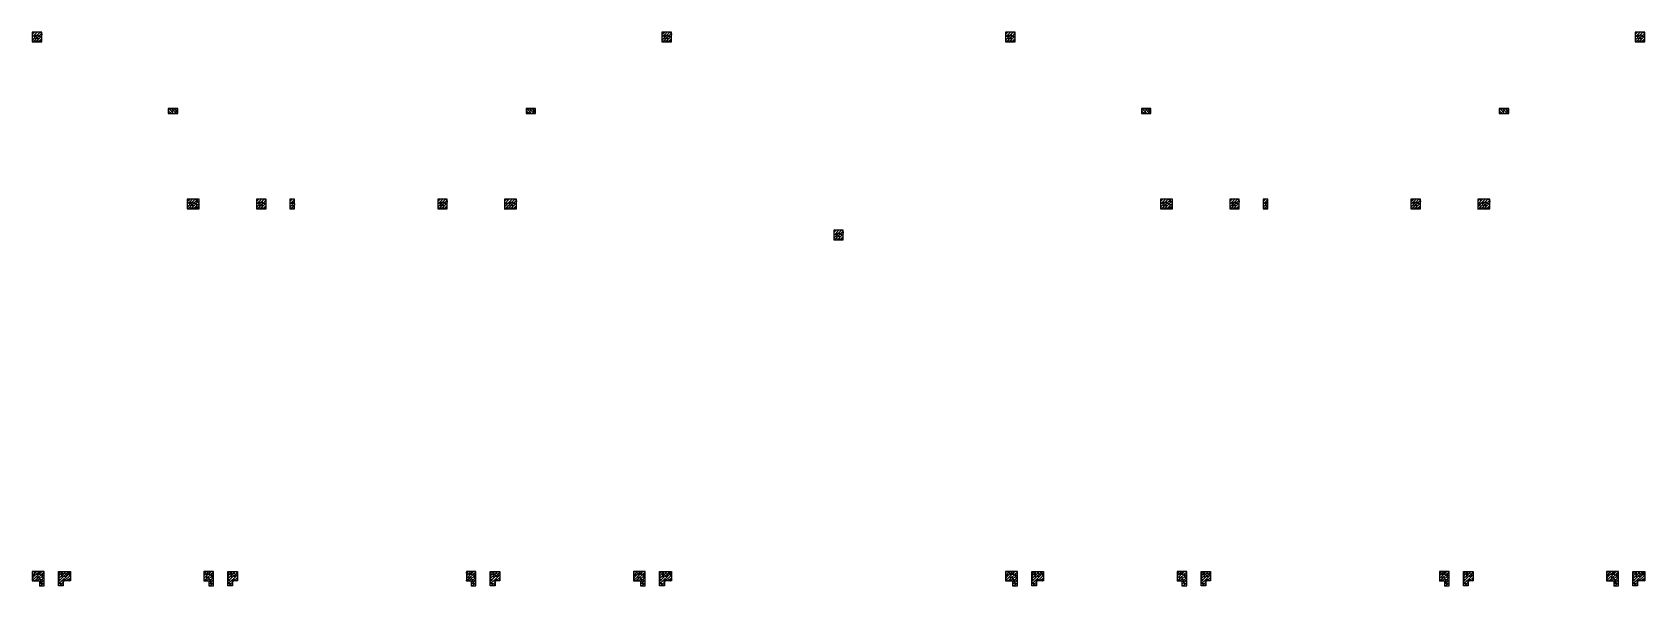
# Model space of a CAD drawing. Extents: x -100030 to 423145, y -43375 to 896525.
# Drawn here: x 385745 to 419545, y 884925 to 896525 of the extents above; entities that cross this region are included whole.
import ezdxf

# ---------------------------------------------------------------- set-up
doc = ezdxf.new("R2010")
doc.units = 0
doc.header["$LTSCALE"] = 500
for name, color, linetype in [('C-XREF-EXT', 7, 'CONTINUOUS'), ('S_CONS_COLU', 200, 'CONTINUOUS'), ('S_CONS_COLU_HACH', 7, 'CONTINUOUS')]:
    doc.layers.add(name, color=color, linetype=linetype)

# ---------------------------------------------------------------- blocks, each defined once
blk = doc.blocks.new('A$C1DA66590')
at = {"layer": 'S_CONS_COLU_HACH'}
h = blk.add_hatch(dxfattribs=at)
h.set_pattern_fill('AN31C', color=256, scale=200)
h.set_pattern_definition([(45, (-425095.476, -595224.864), (-28.2842712, 28.2842712), []), (50, (-425095.48, -595224.86), (143.452037, -12.550427), [15, -165]), (355, (-425095.48, -595224.86), (-27.750267, 150.438427), [12, -132]), (100.4514, (-425083.52, -595225.91), (115.701876, 137.887908), [12.748038, -140.228422]), (46.1842, (-425095.48, -595184.86), (213.44821, -33.103803), [22.5, -247.5]), (96.6356, (-425077.69, -595187.62), (186.93254, 194.823574), [19.12206, -210.3426]), (351.1842, (-425095.48, -595184.86), (186.93239, 194.82372), [18, -198]), (21, (-425075.48, -595194.86), (119.38141, -80.523778), [15, -165]), (326, (-425075.48, -595194.86), (48.663066, 145.03001), [12, -132]), (71.4514, (-425065.53, -595201.57), (168.044526, 64.5061), [12.748038, -140.228422]), (37.5, (-425095.476, -595224.864), (2.431971, 66.5787708), [0, -130.4, 0, -134, 0, -132.5]), (7.5, (-425095.476, -595224.864), (52.6139075, 78.8823424), [0, -76.4, 0, -127.4, 0, -50.5]), (327.5, (-425140.076, -595224.864), (106.7644872, -4.5109743), [0, -50, 0, -156, 0, -207]), (317.5, (-425160.08, -595224.86), (116.637234, 20.020996), [0, -65, 0, -103.6, 0, -147])])
h.paths.add_polyline_path([(-2850, 201300), (-3050, 201300), (-3050, 201100), (-2850, 201100)])
h = blk.add_hatch(dxfattribs=at)
h.set_pattern_fill('AN31C', color=256, scale=200)
h.set_pattern_definition([(45, (-411895.476, -595224.863), (-28.2842712, 28.2842712), []), (50, (-411895.48, -595224.86), (143.452037, -12.550427), [15, -165]), (355, (-411895.48, -595224.86), (-27.750267, 150.438427), [12, -132]), (100.4514, (-411883.52, -595225.91), (115.701876, 137.887908), [12.748038, -140.228422]), (46.1842, (-411895.48, -595184.86), (213.44821, -33.103803), [22.5, -247.5]), (96.6356, (-411877.69, -595187.62), (186.93254, 194.823574), [19.12206, -210.3426]), (351.1842, (-411895.48, -595184.86), (186.93239, 194.82372), [18, -198]), (21, (-411875.48, -595194.86), (119.38141, -80.523778), [15, -165]), (326, (-411875.48, -595194.86), (48.663066, 145.03001), [12, -132]), (71.4514, (-411865.53, -595201.57), (168.044526, 64.5061), [12.748038, -140.228422]), (37.5, (-411895.476, -595224.863), (2.431971, 66.5787708), [0, -130.4, 0, -134, 0, -132.5]), (7.5, (-411895.476, -595224.86), (52.6139075, 78.8823424), [0, -76.4, 0, -127.4, 0, -50.5]), (327.5, (-411940.076, -595224.863), (106.7644872, -4.5109743), [0, -50, 0, -156, 0, -207]), (317.5, (-411960.08, -595224.86), (116.637234, 20.020996), [0, -65, 0, -103.6, 0, -147])])
h.paths.add_polyline_path([(10350, 201300), (10150, 201300), (10150, 201100), (10350, 201100)])
h = blk.add_hatch(dxfattribs=at)
h.set_pattern_fill('AN31C', color=256, scale=200)
h.set_pattern_definition([(45, (-404695.476, -595224.854), (-28.2842712, 28.2842712), []), (50, (-404695.48, -595224.85), (143.452037, -12.550427), [15, -165]), (355, (-404695.48, -595224.85), (-27.750267, 150.438427), [12, -132]), (100.4514, (-404683.52, -595225.9), (115.701876, 137.887908), [12.748038, -140.228422]), (46.1842, (-404695.48, -595184.85), (213.44821, -33.103803), [22.5, -247.5]), (96.6356, (-404677.69, -595187.61), (186.93254, 194.823574), [19.12206, -210.3426]), (351.1842, (-404695.48, -595184.85), (186.93239, 194.82372), [18, -198]), (21, (-404675.48, -595194.85), (119.38141, -80.523778), [15, -165]), (326, (-404675.48, -595194.85), (48.663066, 145.03001), [12, -132]), (71.4514, (-404665.53, -595201.56), (168.044526, 64.5061), [12.748038, -140.228422]), (37.5, (-404695.476, -595224.854), (2.431971, 66.5787708), [0, -130.4, 0, -134, 0, -132.5]), (7.5, (-404695.476, -595224.854), (52.6139075, 78.8823424), [0, -76.4, 0, -127.4, 0, -50.5]), (327.5, (-404740.076, -595224.854), (106.7644872, -4.5109743), [0, -50, 0, -156, 0, -207]), (317.5, (-404760.08, -595224.85), (116.637234, 20.020996), [0, -65, 0, -103.6, 0, -147])])
h.paths.add_polyline_path([(17550, 201300), (17350, 201300), (17350, 201100), (17550, 201100)])
h = blk.add_hatch(dxfattribs=at)
h.set_pattern_fill('AN31C', color=256, scale=200)
h.set_pattern_definition([(45, (-391495.476, -595224.854), (-28.2842712, 28.2842712), []), (50, (-391495.48, -595224.85), (143.452037, -12.550427), [15, -165]), (355, (-391495.48, -595224.85), (-27.750267, 150.438427), [12, -132]), (100.4514, (-391483.52, -595225.9), (115.701876, 137.887908), [12.748038, -140.228422]), (46.1842, (-391495.48, -595184.85), (213.44821, -33.103803), [22.5, -247.5]), (96.6356, (-391477.69, -595187.61), (186.93254, 194.823574), [19.12206, -210.3426]), (351.1842, (-391495.48, -595184.85), (186.93239, 194.82372), [18, -198]), (21, (-391475.48, -595194.85), (119.38141, -80.523778), [15, -165]), (326, (-391475.48, -595194.85), (48.663066, 145.03001), [12, -132]), (71.4514, (-391465.53, -595201.56), (168.044526, 64.5061), [12.748038, -140.228422]), (37.5, (-391495.476, -595224.854), (2.431971, 66.5787708), [0, -130.4, 0, -134, 0, -132.5]), (7.5, (-391495.476, -595224.854), (52.6139075, 78.8823424), [0, -76.4, 0, -127.4, 0, -50.5]), (327.5, (-391540.076, -595224.854), (106.7644872, -4.5109743), [0, -50, 0, -156, 0, -207]), (317.5, (-391560.08, -595224.85), (116.637234, 20.020996), [0, -65, 0, -103.6, 0, -147])])
h.paths.add_polyline_path([(30750, 201300), (30550, 201300), (30550, 201100), (30750, 201100)])
h = blk.add_hatch(dxfattribs=at)
h.set_pattern_fill('AN31C', color=256, scale=200, angle=90)
h.set_pattern_definition([(135, (796324.862, -222445.476), (-28.2842712, -28.2842712), []), (140, (796324.86, -222445.48), (12.550427, 143.452037), [15, -165]), (85, (796324.86, -222445.48), (-150.438427, -27.750267), [12, -132]), (190.4514, (796325.91, -222433.52), (-137.887908, 115.701876), [12.748038, -140.228422]), (136.1842, (796284.86, -222445.48), (33.103803, 213.44821), [22.5, -247.5]), (186.6356, (796287.62, -222427.69), (-194.823574, 186.93254), [19.12206, -210.3426]), (81.1842, (796284.86, -222445.48), (-194.82372, 186.93239), [18, -198]), (111, (796294.86, -222425.48), (80.523778, 119.38141), [15, -165]), (56, (796294.86, -222425.48), (-145.03001, 48.663066), [12, -132]), (161.4514, (796301.57, -222415.53), (-64.5061, 168.044526), [12.748038, -140.228422]), (127.5, (796324.86, -222445.476), (-66.5787708, 2.431971), [0, -130.4, 0, -134, 0, -132.5]), (97.5, (796324.86, -222445.476), (-78.8823424, 52.6139075), [0, -76.4, 0, -127.4, 0, -50.5]), (57.5, (796324.86, -222490.076), (4.5109743, 106.7644872), [0, -50, 0, -156, 0, -207]), (47.5, (796324.86, -222510.08), (-20.020996, 116.637234), [0, -65, 0, -103.6, 0, -147])])
h.paths.add_polyline_path([(-200, 199700), (-200, 199600), (0, 199600), (0, 199700)])
h = blk.add_hatch(dxfattribs=at)
h.set_pattern_fill('AN31C', color=256, scale=200, angle=90)
h.set_pattern_definition([(135, (803824.86, -222445.476), (-28.2842712, -28.2842712), []), (140, (803824.86, -222445.48), (12.550427, 143.452037), [15, -165]), (85, (803824.86, -222445.48), (-150.438427, -27.750267), [12, -132]), (190.4514, (803825.91, -222433.52), (-137.887908, 115.701876), [12.748038, -140.228422]), (136.1842, (803784.86, -222445.48), (33.103803, 213.44821), [22.5, -247.5]), (186.6356, (803787.62, -222427.69), (-194.823574, 186.93254), [19.12206, -210.3426]), (81.1842, (803784.86, -222445.48), (-194.82372, 186.93239), [18, -198]), (111, (803794.86, -222425.48), (80.523778, 119.38141), [15, -165]), (56, (803794.86, -222425.48), (-145.03001, 48.663066), [12, -132]), (161.4514, (803801.57, -222415.53), (-64.5061, 168.044526), [12.748038, -140.228422]), (127.5, (803824.86, -222445.476), (-66.5787708, 2.431971), [0, -130.4, 0, -134, 0, -132.5]), (97.5, (803824.86, -222445.476), (-78.8823424, 52.6139075), [0, -76.4, 0, -127.4, 0, -50.5]), (57.5, (803824.86, -222490.076), (4.5109743, 106.7644872), [0, -50, 0, -156, 0, -207]), (47.5, (803824.86, -222510.08), (-20.020996, 116.637234), [0, -65, 0, -103.6, 0, -147])])
h.paths.add_polyline_path([(7300, 199700), (7300, 199600), (7500, 199600), (7500, 199700)])
h = blk.add_hatch(dxfattribs=at)
h.set_pattern_fill('AN31C', color=256, scale=200, angle=90)
h.set_pattern_definition([(135, (816724.86, -222445.476), (-28.2842712, -28.2842712), []), (140, (816724.86, -222445.48), (12.550427, 143.452037), [15, -165]), (85, (816724.86, -222445.48), (-150.438427, -27.750267), [12, -132]), (190.4514, (816725.91, -222433.52), (-137.887908, 115.701876), [12.748038, -140.228422]), (136.1842, (816684.86, -222445.48), (33.103803, 213.44821), [22.5, -247.5]), (186.6356, (816687.62, -222427.69), (-194.823574, 186.93254), [19.12206, -210.3426]), (81.1842, (816684.86, -222445.48), (-194.82372, 186.93239), [18, -198]), (111, (816694.86, -222425.48), (80.523778, 119.38141), [15, -165]), (56, (816694.86, -222425.48), (-145.03001, 48.663066), [12, -132]), (161.4514, (816701.57, -222415.53), (-64.5061, 168.044526), [12.748038, -140.228422]), (127.5, (816724.86, -222445.476), (-66.5787708, 2.431971), [0, -130.4, 0, -134, 0, -132.5]), (97.5, (816724.86, -222445.476), (-78.8823424, 52.6139075), [0, -76.4, 0, -127.4, 0, -50.5]), (57.5, (816724.86, -222490.076), (4.5109743, 106.7644872), [0, -50, 0, -156, 0, -207]), (47.5, (816724.86, -222510.08), (-20.020996, 116.637234), [0, -65, 0, -103.6, 0, -147])])
h.paths.add_polyline_path([(20200, 199700), (20200, 199600), (20400, 199600), (20400, 199700)])
h = blk.add_hatch(dxfattribs=at)
h.set_pattern_fill('AN31C', color=256, scale=200, angle=90)
h.set_pattern_definition([(135, (824224.863, -222445.476), (-28.2842712, -28.2842712), []), (140, (824224.86, -222445.48), (12.550427, 143.452037), [15, -165]), (85, (824224.86, -222445.48), (-150.438427, -27.750267), [12, -132]), (190.4514, (824225.91, -222433.52), (-137.887908, 115.701876), [12.748038, -140.228422]), (136.1842, (824184.86, -222445.48), (33.103803, 213.44821), [22.5, -247.5]), (186.6356, (824187.62, -222427.69), (-194.823574, 186.93254), [19.12206, -210.3426]), (81.1842, (824184.86, -222445.48), (-194.82372, 186.93239), [18, -198]), (111, (824194.86, -222425.48), (80.523778, 119.38141), [15, -165]), (56, (824194.86, -222425.48), (-145.03001, 48.663066), [12, -132]), (161.4514, (824201.57, -222415.53), (-64.5061, 168.044526), [12.748038, -140.228422]), (127.5, (824224.863, -222445.476), (-66.5787708, 2.431971), [0, -130.4, 0, -134, 0, -132.5]), (97.5, (824224.86, -222445.476), (-78.8823424, 52.6139075), [0, -76.4, 0, -127.4, 0, -50.5]), (57.5, (824224.86, -222490.076), (4.5109743, 106.7644872), [0, -50, 0, -156, 0, -207]), (47.5, (824224.86, -222510.08), (-20.020996, 116.637234), [0, -65, 0, -103.6, 0, -147])])
h.paths.add_polyline_path([(27700, 199700), (27700, 199600), (27900, 199600), (27900, 199700)])
h = blk.add_hatch(dxfattribs=at)
h.set_pattern_fill('AN31C', color=256, scale=200)
h.set_pattern_definition([(45, (-421845.476, -598724.863), (-28.2842712, 28.2842712), []), (50, (-421845.48, -598724.86), (143.452037, -12.550427), [15, -165]), (355, (-421845.48, -598724.86), (-27.750267, 150.438427), [12, -132]), (100.4514, (-421833.52, -598725.91), (115.701876, 137.887908), [12.748038, -140.228422]), (46.1842, (-421845.48, -598684.86), (213.44821, -33.103803), [22.5, -247.5]), (96.6356, (-421827.69, -598687.62), (186.93254, 194.823574), [19.12206, -210.3426]), (351.1842, (-421845.48, -598684.86), (186.93239, 194.82372), [18, -198]), (21, (-421825.48, -598694.86), (119.38141, -80.523778), [15, -165]), (326, (-421825.48, -598694.86), (48.663066, 145.03001), [12, -132]), (71.4514, (-421815.53, -598701.57), (168.044526, 64.5061), [12.748038, -140.228422]), (37.5, (-421845.476, -598724.863), (2.431971, 66.5787708), [0, -130.4, 0, -134, 0, -132.5]), (7.5, (-421845.476, -598724.86), (52.6139075, 78.8823424), [0, -76.4, 0, -127.4, 0, -50.5]), (327.5, (-421890.076, -598724.863), (106.7644872, -4.5109743), [0, -50, 0, -156, 0, -207]), (317.5, (-421910.08, -598724.86), (116.637234, 20.020996), [0, -65, 0, -103.6, 0, -147])])
h.paths.add_polyline_path([(450, 197800), (200, 197800), (200, 197600), (450, 197600)])
h = blk.add_hatch(dxfattribs=at)
h.set_pattern_fill('AN31C', color=256, scale=200)
h.set_pattern_definition([(45, (-420395.476, -598724.863), (-28.2842712, 28.2842712), []), (50, (-420395.48, -598724.86), (143.452037, -12.550427), [15, -165]), (355, (-420395.48, -598724.86), (-27.750267, 150.438427), [12, -132]), (100.4514, (-420383.52, -598725.91), (115.701876, 137.887908), [12.748038, -140.228422]), (46.1842, (-420395.48, -598684.86), (213.44821, -33.103803), [22.5, -247.5]), (96.6356, (-420377.69, -598687.62), (186.93254, 194.823574), [19.12206, -210.3426]), (351.1842, (-420395.48, -598684.86), (186.93239, 194.82372), [18, -198]), (21, (-420375.48, -598694.86), (119.38141, -80.523778), [15, -165]), (326, (-420375.48, -598694.86), (48.663066, 145.03001), [12, -132]), (71.4514, (-420365.53, -598701.57), (168.044526, 64.5061), [12.748038, -140.228422]), (37.5, (-420395.476, -598724.863), (2.431971, 66.5787708), [0, -130.4, 0, -134, 0, -132.5]), (7.5, (-420395.476, -598724.86), (52.6139075, 78.8823424), [0, -76.4, 0, -127.4, 0, -50.5]), (327.5, (-420440.076, -598724.863), (106.7644872, -4.5109743), [0, -50, 0, -156, 0, -207]), (317.5, (-420460.08, -598724.86), (116.637234, 20.020996), [0, -65, 0, -103.6, 0, -147])])
h.paths.add_polyline_path([(1850, 197800), (1650, 197800), (1650, 197600), (1850, 197600)])
h = blk.add_hatch(dxfattribs=at)
h.set_pattern_fill('AN31C', color=256, scale=200)
h.set_pattern_definition([(45, (-419695.476, -598724.863), (-28.2842712, 28.2842712), []), (50, (-419695.48, -598724.86), (143.452037, -12.550427), [15, -165]), (355, (-419695.48, -598724.86), (-27.750267, 150.438427), [12, -132]), (100.4514, (-419683.52, -598725.91), (115.701876, 137.887908), [12.748038, -140.228422]), (46.1842, (-419695.48, -598684.86), (213.44821, -33.103803), [22.5, -247.5]), (96.6356, (-419677.69, -598687.62), (186.93254, 194.823574), [19.12206, -210.3426]), (351.1842, (-419695.48, -598684.86), (186.93239, 194.82372), [18, -198]), (21, (-419675.48, -598694.86), (119.38141, -80.523778), [15, -165]), (326, (-419675.48, -598694.86), (48.663066, 145.03001), [12, -132]), (71.4514, (-419665.53, -598701.57), (168.044526, 64.5061), [12.748038, -140.228422]), (37.5, (-419695.476, -598724.863), (2.431971, 66.5787708), [0, -130.4, 0, -134, 0, -132.5]), (7.5, (-419695.476, -598724.86), (52.6139075, 78.8823424), [0, -76.4, 0, -127.4, 0, -50.5]), (327.5, (-419740.076, -598724.863), (106.7644872, -4.5109743), [0, -50, 0, -156, 0, -207]), (317.5, (-419760.08, -598724.86), (116.637234, 20.020996), [0, -65, 0, -103.6, 0, -147])])
h.paths.add_polyline_path([(2450, 197800), (2350, 197800), (2350, 197600), (2450, 197600)])
h = blk.add_hatch(dxfattribs=at)
h.set_pattern_fill('AN31C', color=256, scale=200)
h.set_pattern_definition([(45, (-416595.477, -598724.863), (-28.2842712, 28.2842712), []), (50, (-416595.48, -598724.86), (143.452037, -12.550427), [15, -165]), (355, (-416595.48, -598724.86), (-27.750267, 150.438427), [12, -132]), (100.4514, (-416583.52, -598725.91), (115.701876, 137.887908), [12.748038, -140.228422]), (46.1842, (-416595.48, -598684.86), (213.44821, -33.103803), [22.5, -247.5]), (96.6356, (-416577.69, -598687.62), (186.93254, 194.823574), [19.12206, -210.3426]), (351.1842, (-416595.48, -598684.86), (186.93239, 194.82372), [18, -198]), (21, (-416575.48, -598694.86), (119.38141, -80.523778), [15, -165]), (326, (-416575.48, -598694.86), (48.663066, 145.03001), [12, -132]), (71.4514, (-416565.53, -598701.57), (168.044526, 64.5061), [12.748038, -140.228422]), (37.5, (-416595.477, -598724.863), (2.431971, 66.5787708), [0, -130.4, 0, -134, 0, -132.5]), (7.5, (-416595.48, -598724.86), (52.6139075, 78.8823424), [0, -76.4, 0, -127.4, 0, -50.5]), (327.5, (-416640.077, -598724.863), (106.7644872, -4.5109743), [0, -50, 0, -156, 0, -207]), (317.5, (-416660.08, -598724.86), (116.637234, 20.020996), [0, -65, 0, -103.6, 0, -147])])
h.paths.add_polyline_path([(5650, 197800), (5450, 197800), (5450, 197600), (5650, 197600)])
h = blk.add_hatch(dxfattribs=at)
h.set_pattern_fill('AN31C', color=256, scale=200)
h.set_pattern_definition([(45, (-415145.476, -598724.863), (-28.2842712, 28.2842712), []), (50, (-415145.48, -598724.86), (143.452037, -12.550427), [15, -165]), (355, (-415145.48, -598724.86), (-27.750267, 150.438427), [12, -132]), (100.4514, (-415133.52, -598725.91), (115.701876, 137.887908), [12.748038, -140.228422]), (46.1842, (-415145.48, -598684.86), (213.44821, -33.103803), [22.5, -247.5]), (96.6356, (-415127.69, -598687.62), (186.93254, 194.823574), [19.12206, -210.3426]), (351.1842, (-415145.48, -598684.86), (186.93239, 194.82372), [18, -198]), (21, (-415125.48, -598694.86), (119.38141, -80.523778), [15, -165]), (326, (-415125.48, -598694.86), (48.663066, 145.03001), [12, -132]), (71.4514, (-415115.53, -598701.57), (168.044526, 64.5061), [12.748038, -140.228422]), (37.5, (-415145.476, -598724.863), (2.431971, 66.5787708), [0, -130.4, 0, -134, 0, -132.5]), (7.5, (-415145.476, -598724.86), (52.6139075, 78.8823424), [0, -76.4, 0, -127.4, 0, -50.5]), (327.5, (-415190.076, -598724.863), (106.7644872, -4.5109743), [0, -50, 0, -156, 0, -207]), (317.5, (-415210.08, -598724.86), (116.637234, 20.020996), [0, -65, 0, -103.6, 0, -147])])
h.paths.add_polyline_path([(7100, 197800), (6850, 197800), (6850, 197600), (7100, 197600)])
h = blk.add_hatch(dxfattribs=at)
h.set_pattern_fill('AN31C', color=256, scale=200)
h.set_pattern_definition([(45, (-401445.476, -598724.863), (-28.2842712, 28.2842712), []), (50, (-401445.48, -598724.86), (143.452037, -12.550427), [15, -165]), (355, (-401445.48, -598724.86), (-27.750267, 150.438427), [12, -132]), (100.4514, (-401433.52, -598725.91), (115.701876, 137.887908), [12.748038, -140.228422]), (46.1842, (-401445.48, -598684.86), (213.44821, -33.103803), [22.5, -247.5]), (96.6356, (-401427.69, -598687.62), (186.93254, 194.823574), [19.12206, -210.3426]), (351.1842, (-401445.48, -598684.86), (186.93239, 194.82372), [18, -198]), (21, (-401425.48, -598694.86), (119.38141, -80.523778), [15, -165]), (326, (-401425.48, -598694.86), (48.663066, 145.03001), [12, -132]), (71.4514, (-401415.53, -598701.57), (168.044526, 64.5061), [12.748038, -140.228422]), (37.5, (-401445.476, -598724.863), (2.431971, 66.5787708), [0, -130.4, 0, -134, 0, -132.5]), (7.5, (-401445.476, -598724.86), (52.6139075, 78.8823424), [0, -76.4, 0, -127.4, 0, -50.5]), (327.5, (-401490.076, -598724.863), (106.7644872, -4.5109743), [0, -50, 0, -156, 0, -207]), (317.5, (-401510.08, -598724.86), (116.637234, 20.020996), [0, -65, 0, -103.6, 0, -147])])
h.paths.add_polyline_path([(20850, 197800), (20600, 197800), (20600, 197600), (20850, 197600)])
h = blk.add_hatch(dxfattribs=at)
h.set_pattern_fill('AN31C', color=256, scale=200)
h.set_pattern_definition([(45, (-399995.476, -598724.863), (-28.2842712, 28.2842712), []), (50, (-399995.48, -598724.86), (143.452037, -12.550427), [15, -165]), (355, (-399995.48, -598724.86), (-27.750267, 150.438427), [12, -132]), (100.4514, (-399983.52, -598725.91), (115.701876, 137.887908), [12.748038, -140.228422]), (46.1842, (-399995.48, -598684.86), (213.44821, -33.103803), [22.5, -247.5]), (96.6356, (-399977.69, -598687.62), (186.93254, 194.823574), [19.12206, -210.3426]), (351.1842, (-399995.48, -598684.86), (186.93239, 194.82372), [18, -198]), (21, (-399975.48, -598694.86), (119.38141, -80.523778), [15, -165]), (326, (-399975.48, -598694.86), (48.663066, 145.03001), [12, -132]), (71.4514, (-399965.53, -598701.57), (168.044526, 64.5061), [12.748038, -140.228422]), (37.5, (-399995.476, -598724.863), (2.431971, 66.5787708), [0, -130.4, 0, -134, 0, -132.5]), (7.5, (-399995.476, -598724.86), (52.6139075, 78.8823424), [0, -76.4, 0, -127.4, 0, -50.5]), (327.5, (-400040.076, -598724.863), (106.7644872, -4.5109743), [0, -50, 0, -156, 0, -207]), (317.5, (-400060.08, -598724.86), (116.637234, 20.020996), [0, -65, 0, -103.6, 0, -147])])
h.paths.add_polyline_path([(22250, 197800), (22050, 197800), (22050, 197600), (22250, 197600)])
h = blk.add_hatch(dxfattribs=at)
h.set_pattern_fill('AN31C', color=256, scale=200)
h.set_pattern_definition([(45, (-399295.476, -598724.863), (-28.2842712, 28.2842712), []), (50, (-399295.48, -598724.86), (143.452037, -12.550427), [15, -165]), (355, (-399295.48, -598724.86), (-27.750267, 150.438427), [12, -132]), (100.4514, (-399283.52, -598725.91), (115.701876, 137.887908), [12.748038, -140.228422]), (46.1842, (-399295.48, -598684.86), (213.44821, -33.103803), [22.5, -247.5]), (96.6356, (-399277.69, -598687.62), (186.93254, 194.823574), [19.12206, -210.3426]), (351.1842, (-399295.48, -598684.86), (186.93239, 194.82372), [18, -198]), (21, (-399275.48, -598694.86), (119.38141, -80.523778), [15, -165]), (326, (-399275.48, -598694.86), (48.663066, 145.03001), [12, -132]), (71.4514, (-399265.53, -598701.57), (168.044526, 64.5061), [12.748038, -140.228422]), (37.5, (-399295.476, -598724.863), (2.431971, 66.5787708), [0, -130.4, 0, -134, 0, -132.5]), (7.5, (-399295.476, -598724.86), (52.6139075, 78.8823424), [0, -76.4, 0, -127.4, 0, -50.5]), (327.5, (-399340.076, -598724.863), (106.7644872, -4.5109743), [0, -50, 0, -156, 0, -207]), (317.5, (-399360.08, -598724.86), (116.637234, 20.020996), [0, -65, 0, -103.6, 0, -147])])
h.paths.add_polyline_path([(22850, 197800), (22750, 197800), (22750, 197600), (22850, 197600)])
h = blk.add_hatch(dxfattribs=at)
h.set_pattern_fill('AN31C', color=256, scale=200)
h.set_pattern_definition([(45, (-396195.477, -598724.863), (-28.2842712, 28.2842712), []), (50, (-396195.48, -598724.86), (143.452037, -12.550427), [15, -165]), (355, (-396195.48, -598724.86), (-27.750267, 150.438427), [12, -132]), (100.4514, (-396183.52, -598725.91), (115.701876, 137.887908), [12.748038, -140.228422]), (46.1842, (-396195.48, -598684.86), (213.44821, -33.103803), [22.5, -247.5]), (96.6356, (-396177.69, -598687.62), (186.93254, 194.823574), [19.12206, -210.3426]), (351.1842, (-396195.48, -598684.86), (186.93239, 194.82372), [18, -198]), (21, (-396175.48, -598694.86), (119.38141, -80.523778), [15, -165]), (326, (-396175.48, -598694.86), (48.663066, 145.03001), [12, -132]), (71.4514, (-396165.53, -598701.57), (168.044526, 64.5061), [12.748038, -140.228422]), (37.5, (-396195.477, -598724.863), (2.431971, 66.5787708), [0, -130.4, 0, -134, 0, -132.5]), (7.5, (-396195.48, -598724.86), (52.6139075, 78.8823424), [0, -76.4, 0, -127.4, 0, -50.5]), (327.5, (-396240.077, -598724.863), (106.7644872, -4.5109743), [0, -50, 0, -156, 0, -207]), (317.5, (-396260.08, -598724.86), (116.637234, 20.020996), [0, -65, 0, -103.6, 0, -147])])
h.paths.add_polyline_path([(26050, 197800), (25850, 197800), (25850, 197600), (26050, 197600)])
h = blk.add_hatch(dxfattribs=at)
h.set_pattern_fill('AN31C', color=256, scale=200)
h.set_pattern_definition([(45, (-394745.476, -598724.863), (-28.2842712, 28.2842712), []), (50, (-394745.48, -598724.86), (143.452037, -12.550427), [15, -165]), (355, (-394745.48, -598724.86), (-27.750267, 150.438427), [12, -132]), (100.4514, (-394733.52, -598725.91), (115.701876, 137.887908), [12.748038, -140.228422]), (46.1842, (-394745.48, -598684.86), (213.44821, -33.103803), [22.5, -247.5]), (96.6356, (-394727.69, -598687.62), (186.93254, 194.823574), [19.12206, -210.3426]), (351.1842, (-394745.48, -598684.86), (186.93239, 194.82372), [18, -198]), (21, (-394725.48, -598694.86), (119.38141, -80.523778), [15, -165]), (326, (-394725.48, -598694.86), (48.663066, 145.03001), [12, -132]), (71.4514, (-394715.53, -598701.57), (168.044526, 64.5061), [12.748038, -140.228422]), (37.5, (-394745.476, -598724.863), (2.431971, 66.5787708), [0, -130.4, 0, -134, 0, -132.5]), (7.5, (-394745.476, -598724.86), (52.6139075, 78.8823424), [0, -76.4, 0, -127.4, 0, -50.5]), (327.5, (-394790.076, -598724.863), (106.7644872, -4.5109743), [0, -50, 0, -156, 0, -207]), (317.5, (-394810.08, -598724.86), (116.637234, 20.020996), [0, -65, 0, -103.6, 0, -147])])
h.paths.add_polyline_path([(27500, 197800), (27250, 197800), (27250, 197600), (27500, 197600)])
h = blk.add_hatch(dxfattribs=at)
h.set_pattern_fill('AN31C', color=256, scale=200)
h.set_pattern_definition([(45, (-408295.476, -599374.863), (-28.2842712, 28.2842712), []), (50, (-408295.48, -599374.86), (143.452037, -12.550427), [15, -165]), (355, (-408295.48, -599374.86), (-27.750267, 150.438427), [12, -132]), (100.4514, (-408283.52, -599375.91), (115.701876, 137.887908), [12.748038, -140.228422]), (46.1842, (-408295.48, -599334.86), (213.44821, -33.103803), [22.5, -247.5]), (96.6356, (-408277.69, -599337.62), (186.93254, 194.823574), [19.12206, -210.3426]), (351.1842, (-408295.48, -599334.86), (186.93239, 194.82372), [18, -198]), (21, (-408275.48, -599344.86), (119.38141, -80.523778), [15, -165]), (326, (-408275.48, -599344.86), (48.663066, 145.03001), [12, -132]), (71.4514, (-408265.53, -599351.57), (168.044526, 64.5061), [12.748038, -140.228422]), (37.5, (-408295.476, -599374.863), (2.431971, 66.5787708), [0, -130.4, 0, -134, 0, -132.5]), (7.5, (-408295.476, -599374.86), (52.6139075, 78.8823424), [0, -76.4, 0, -127.4, 0, -50.5]), (327.5, (-408340.076, -599374.863), (106.7644872, -4.5109743), [0, -50, 0, -156, 0, -207]), (317.5, (-408360.08, -599374.86), (116.637234, 20.020996), [0, -65, 0, -103.6, 0, -147])])
h.paths.add_polyline_path([(13950, 197150), (13750, 197150), (13750, 196950), (13950, 196950)])
h = blk.add_hatch(dxfattribs=at)
h.set_pattern_fill('AN31C', color=256, scale=200)
h.set_pattern_definition([(45, (-355752.515, -406148.228), (-28.2842712, 28.2842712), []), (50, (-355752.52, -406148.23), (143.452037, -12.550427), [15, -165]), (355, (-355752.52, -406148.23), (-27.750267, 150.438427), [12, -132]), (100.4514, (-355740.56, -406149.27), (115.701876, 137.887908), [12.748038, -140.228422]), (46.1842, (-355752.52, -406108.23), (213.44821, -33.103803), [22.5, -247.5]), (96.6356, (-355734.73, -406110.99), (186.93254, 194.823574), [19.12206, -210.3426]), (351.1842, (-355752.52, -406108.23), (186.93239, 194.82372), [18, -198]), (21, (-355732.52, -406118.23), (119.38141, -80.523778), [15, -165]), (326, (-355732.52, -406118.23), (48.663066, 145.03001), [12, -132]), (71.4514, (-355722.57, -406124.94), (168.044526, 64.5061), [12.748038, -140.228422]), (37.5, (-355752.515, -406148.23), (2.431971, 66.5787708), [0, -130.4, 0, -134, 0, -132.5]), (7.5, (-355752.515, -406148.23), (52.6139075, 78.8823424), [0, -76.4, 0, -127.4, 0, -50.5]), (327.5, (-355797.115, -406148.23), (106.7644872, -4.5109743), [0, -50, 0, -156, 0, -207]), (317.5, (-355817.12, -406148.23), (116.637234, 20.020996), [0, -65, 0, -103.6, 0, -147])])
h.paths.add_polyline_path([(-2800, 190000), (-3050, 190000), (-3050, 189800), (-2900, 189800), (-2900, 189700), (-2800, 189700)])
h = blk.add_hatch(dxfattribs=at)
h.set_pattern_fill('AN31C', color=256, scale=200)
h.set_pattern_definition([(45, (-358752.515, -406148.228), (-28.2842712, 28.2842712), []), (50, (-358752.52, -406148.23), (143.452037, -12.550427), [15, -165]), (355, (-358752.52, -406148.23), (-27.750267, 150.438427), [12, -132]), (100.4514, (-358740.56, -406149.27), (115.701876, 137.887908), [12.748038, -140.228422]), (46.1842, (-358752.52, -406108.23), (213.44821, -33.103803), [22.5, -247.5]), (96.6356, (-358734.73, -406110.99), (186.93254, 194.823574), [19.12206, -210.3426]), (351.1842, (-358752.52, -406108.23), (186.93239, 194.82372), [18, -198]), (21, (-358732.52, -406118.23), (119.38141, -80.523778), [15, -165]), (326, (-358732.52, -406118.23), (48.663066, 145.03001), [12, -132]), (71.4514, (-358722.57, -406124.94), (168.044526, 64.5061), [12.748038, -140.228422]), (37.5, (-358752.515, -406148.23), (2.431971, 66.5787708), [0, -130.4, 0, -134, 0, -132.5]), (7.5, (-358752.515, -406148.23), (52.6139075, 78.8823424), [0, -76.4, 0, -127.4, 0, -50.5]), (327.5, (-358797.115, -406148.23), (106.7644872, -4.5109743), [0, -50, 0, -156, 0, -207]), (317.5, (-358817.12, -406148.23), (116.637234, 20.020996), [0, -65, 0, -103.6, 0, -147])])
h.paths.add_polyline_path([(-2500, 190000), (-2250, 190000), (-2250, 189800), (-2400, 189800), (-2400, 189700), (-2500, 189700)])
h = blk.add_hatch(dxfattribs=at)
h.set_pattern_fill('AN31C', color=256, scale=200)
h.set_pattern_definition([(45, (-352202.516, -406148.228), (-28.2842712, 28.2842712), []), (50, (-352202.52, -406148.23), (143.452037, -12.550427), [15, -165]), (355, (-352202.52, -406148.23), (-27.750267, 150.438427), [12, -132]), (100.4514, (-352190.56, -406149.27), (115.701876, 137.887908), [12.748038, -140.228422]), (46.1842, (-352202.52, -406108.23), (213.44821, -33.103803), [22.5, -247.5]), (96.6356, (-352184.73, -406110.99), (186.93254, 194.823574), [19.12206, -210.3426]), (351.1842, (-352202.52, -406108.23), (186.93239, 194.82372), [18, -198]), (21, (-352182.52, -406118.23), (119.38141, -80.523778), [15, -165]), (326, (-352182.52, -406118.23), (48.663066, 145.03001), [12, -132]), (71.4514, (-352172.57, -406124.94), (168.044526, 64.5061), [12.748038, -140.228422]), (37.5, (-352202.516, -406148.23), (2.431971, 66.5787708), [0, -130.4, 0, -134, 0, -132.5]), (7.5, (-352202.516, -406148.23), (52.6139075, 78.8823424), [0, -76.4, 0, -127.4, 0, -50.5]), (327.5, (-352247.116, -406148.23), (106.7644872, -4.5109743), [0, -50, 0, -156, 0, -207]), (317.5, (-352267.12, -406148.23), (116.637234, 20.020996), [0, -65, 0, -103.6, 0, -147])])
h.paths.add_polyline_path([(750, 190000), (550, 190000), (550, 189800), (650, 189800), (650, 189700), (750, 189700)])
h = blk.add_hatch(dxfattribs=at)
h.set_pattern_fill('AN31C', color=256, scale=200)
h.set_pattern_definition([(45, (-355202.516, -406148.228), (-28.2842712, 28.2842712), []), (50, (-355202.52, -406148.23), (143.452037, -12.550427), [15, -165]), (355, (-355202.52, -406148.23), (-27.750267, 150.438427), [12, -132]), (100.4514, (-355190.56, -406149.27), (115.701876, 137.887908), [12.748038, -140.228422]), (46.1842, (-355202.52, -406108.23), (213.44821, -33.103803), [22.5, -247.5]), (96.6356, (-355184.73, -406110.99), (186.93254, 194.823574), [19.12206, -210.3426]), (351.1842, (-355202.52, -406108.23), (186.93239, 194.82372), [18, -198]), (21, (-355182.52, -406118.23), (119.38141, -80.523778), [15, -165]), (326, (-355182.52, -406118.23), (48.663066, 145.03001), [12, -132]), (71.4514, (-355172.57, -406124.94), (168.044526, 64.5061), [12.748038, -140.228422]), (37.5, (-355202.516, -406148.23), (2.431971, 66.5787708), [0, -130.4, 0, -134, 0, -132.5]), (7.5, (-355202.516, -406148.23), (52.6139075, 78.8823424), [0, -76.4, 0, -127.4, 0, -50.5]), (327.5, (-355247.116, -406148.23), (106.7644872, -4.5109743), [0, -50, 0, -156, 0, -207]), (317.5, (-355267.12, -406148.23), (116.637234, 20.020996), [0, -65, 0, -103.6, 0, -147])])
h.paths.add_polyline_path([(1050, 190000), (1250, 190000), (1250, 189800), (1150, 189800), (1150, 189700), (1050, 189700)])
h = blk.add_hatch(dxfattribs=at)
h.set_pattern_fill('AN31C', color=256, scale=200)
h.set_pattern_definition([(45, (-346702.515, -406148.228), (-28.2842712, 28.2842712), []), (50, (-346702.52, -406148.23), (143.452037, -12.550427), [15, -165]), (355, (-346702.52, -406148.23), (-27.750267, 150.438427), [12, -132]), (100.4514, (-346690.56, -406149.27), (115.701876, 137.887908), [12.748038, -140.228422]), (46.1842, (-346702.52, -406108.23), (213.44821, -33.103803), [22.5, -247.5]), (96.6356, (-346684.73, -406110.99), (186.93254, 194.823574), [19.12206, -210.3426]), (351.1842, (-346702.52, -406108.23), (186.93239, 194.82372), [18, -198]), (21, (-346682.52, -406118.23), (119.38141, -80.523778), [15, -165]), (326, (-346682.52, -406118.23), (48.663066, 145.03001), [12, -132]), (71.4514, (-346672.57, -406124.94), (168.044526, 64.5061), [12.748038, -140.228422]), (37.5, (-346702.515, -406148.23), (2.431971, 66.5787708), [0, -130.4, 0, -134, 0, -132.5]), (7.5, (-346702.515, -406148.23), (52.6139075, 78.8823424), [0, -76.4, 0, -127.4, 0, -50.5]), (327.5, (-346747.115, -406148.23), (106.7644872, -4.5109743), [0, -50, 0, -156, 0, -207]), (317.5, (-346767.12, -406148.23), (116.637234, 20.020996), [0, -65, 0, -103.6, 0, -147])])
h.paths.add_polyline_path([(6250, 190000), (6050, 190000), (6050, 189800), (6150, 189800), (6150, 189700), (6250, 189700)])
h = blk.add_hatch(dxfattribs=at)
h.set_pattern_fill('AN31C', color=256, scale=200)
h.set_pattern_definition([(45, (-349702.515, -406148.228), (-28.2842712, 28.2842712), []), (50, (-349702.52, -406148.23), (143.452037, -12.550427), [15, -165]), (355, (-349702.52, -406148.23), (-27.750267, 150.438427), [12, -132]), (100.4514, (-349690.56, -406149.27), (115.701876, 137.887908), [12.748038, -140.228422]), (46.1842, (-349702.52, -406108.23), (213.44821, -33.103803), [22.5, -247.5]), (96.6356, (-349684.73, -406110.99), (186.93254, 194.823574), [19.12206, -210.3426]), (351.1842, (-349702.52, -406108.23), (186.93239, 194.82372), [18, -198]), (21, (-349682.52, -406118.23), (119.38141, -80.523778), [15, -165]), (326, (-349682.52, -406118.23), (48.663066, 145.03001), [12, -132]), (71.4514, (-349672.57, -406124.94), (168.044526, 64.5061), [12.748038, -140.228422]), (37.5, (-349702.515, -406148.23), (2.431971, 66.5787708), [0, -130.4, 0, -134, 0, -132.5]), (7.5, (-349702.515, -406148.23), (52.6139075, 78.8823424), [0, -76.4, 0, -127.4, 0, -50.5]), (327.5, (-349747.115, -406148.23), (106.7644872, -4.5109743), [0, -50, 0, -156, 0, -207]), (317.5, (-349767.12, -406148.23), (116.637234, 20.020996), [0, -65, 0, -103.6, 0, -147])])
h.paths.add_polyline_path([(6550, 190000), (6750, 190000), (6750, 189800), (6650, 189800), (6650, 189700), (6550, 189700)])
h = blk.add_hatch(dxfattribs=at)
h.set_pattern_fill('AN31C', color=256, scale=200)
h.set_pattern_definition([(45, (-343152.515, -406148.228), (-28.2842712, 28.2842712), []), (50, (-343152.52, -406148.23), (143.452037, -12.550427), [15, -165]), (355, (-343152.52, -406148.23), (-27.750267, 150.438427), [12, -132]), (100.4514, (-343140.56, -406149.27), (115.701876, 137.887908), [12.748038, -140.228422]), (46.1842, (-343152.52, -406108.23), (213.44821, -33.103803), [22.5, -247.5]), (96.6356, (-343134.73, -406110.99), (186.93254, 194.823574), [19.12206, -210.3426]), (351.1842, (-343152.52, -406108.23), (186.93239, 194.82372), [18, -198]), (21, (-343132.52, -406118.23), (119.38141, -80.523778), [15, -165]), (326, (-343132.52, -406118.23), (48.663066, 145.03001), [12, -132]), (71.4514, (-343122.57, -406124.94), (168.044526, 64.5061), [12.748038, -140.228422]), (37.5, (-343152.515, -406148.23), (2.431971, 66.5787708), [0, -130.4, 0, -134, 0, -132.5]), (7.5, (-343152.515, -406148.23), (52.6139075, 78.8823424), [0, -76.4, 0, -127.4, 0, -50.5]), (327.5, (-343197.115, -406148.23), (106.7644872, -4.5109743), [0, -50, 0, -156, 0, -207]), (317.5, (-343217.12, -406148.23), (116.637234, 20.020996), [0, -65, 0, -103.6, 0, -147])])
h.paths.add_polyline_path([(9800, 190000), (9550, 190000), (9550, 189800), (9700, 189800), (9700, 189700), (9800, 189700)])
h = blk.add_hatch(dxfattribs=at)
h.set_pattern_fill('AN31C', color=256, scale=200)
h.set_pattern_definition([(45, (-346152.515, -406148.228), (-28.2842712, 28.2842712), []), (50, (-346152.52, -406148.23), (143.452037, -12.550427), [15, -165]), (355, (-346152.52, -406148.23), (-27.750267, 150.438427), [12, -132]), (100.4514, (-346140.56, -406149.27), (115.701876, 137.887908), [12.748038, -140.228422]), (46.1842, (-346152.52, -406108.23), (213.44821, -33.103803), [22.5, -247.5]), (96.6356, (-346134.73, -406110.99), (186.93254, 194.823574), [19.12206, -210.3426]), (351.1842, (-346152.52, -406108.23), (186.93239, 194.82372), [18, -198]), (21, (-346132.52, -406118.23), (119.38141, -80.523778), [15, -165]), (326, (-346132.52, -406118.23), (48.663066, 145.03001), [12, -132]), (71.4514, (-346122.57, -406124.94), (168.044526, 64.5061), [12.748038, -140.228422]), (37.5, (-346152.515, -406148.23), (2.431971, 66.5787708), [0, -130.4, 0, -134, 0, -132.5]), (7.5, (-346152.515, -406148.23), (52.6139075, 78.8823424), [0, -76.4, 0, -127.4, 0, -50.5]), (327.5, (-346197.115, -406148.23), (106.7644872, -4.5109743), [0, -50, 0, -156, 0, -207]), (317.5, (-346217.12, -406148.23), (116.637234, 20.020996), [0, -65, 0, -103.6, 0, -147])])
h.paths.add_polyline_path([(10100, 190000), (10350, 190000), (10350, 189800), (10200, 189800), (10200, 189700), (10100, 189700)])
h = blk.add_hatch(dxfattribs=at)
h.set_pattern_fill('AN31C', color=256, scale=200)
h.set_pattern_definition([(45, (-335352.515, -406148.22), (-28.2842712, 28.2842712), []), (50, (-335352.52, -406148.22), (143.452037, -12.550427), [15, -165]), (355, (-335352.52, -406148.22), (-27.750267, 150.438427), [12, -132]), (100.4514, (-335340.56, -406149.26), (115.701876, 137.887908), [12.748038, -140.228422]), (46.1842, (-335352.52, -406108.22), (213.44821, -33.103803), [22.5, -247.5]), (96.6356, (-335334.73, -406110.98), (186.93254, 194.823574), [19.12206, -210.3426]), (351.1842, (-335352.52, -406108.22), (186.93239, 194.82372), [18, -198]), (21, (-335332.52, -406118.22), (119.38141, -80.523778), [15, -165]), (326, (-335332.52, -406118.22), (48.663066, 145.03001), [12, -132]), (71.4514, (-335322.57, -406124.93), (168.044526, 64.5061), [12.748038, -140.228422]), (37.5, (-335352.515, -406148.22), (2.431971, 66.5787708), [0, -130.4, 0, -134, 0, -132.5]), (7.5, (-335352.515, -406148.22), (52.6139075, 78.8823424), [0, -76.4, 0, -127.4, 0, -50.5]), (327.5, (-335397.115, -406148.22), (106.7644872, -4.5109743), [0, -50, 0, -156, 0, -207]), (317.5, (-335417.115, -406148.22), (116.637234, 20.020996), [0, -65, 0, -103.6, 0, -147])])
h.paths.add_polyline_path([(17600, 190000), (17350, 190000), (17350, 189800), (17500, 189800), (17500, 189700), (17600, 189700)])
h = blk.add_hatch(dxfattribs=at)
h.set_pattern_fill('AN31C', color=256, scale=200)
h.set_pattern_definition([(45, (-338352.515, -406148.22), (-28.2842712, 28.2842712), []), (50, (-338352.52, -406148.22), (143.452037, -12.550427), [15, -165]), (355, (-338352.52, -406148.22), (-27.750267, 150.438427), [12, -132]), (100.4514, (-338340.56, -406149.26), (115.701876, 137.887908), [12.748038, -140.228422]), (46.1842, (-338352.52, -406108.22), (213.44821, -33.103803), [22.5, -247.5]), (96.6356, (-338334.73, -406110.98), (186.93254, 194.823574), [19.12206, -210.3426]), (351.1842, (-338352.52, -406108.22), (186.93239, 194.82372), [18, -198]), (21, (-338332.52, -406118.22), (119.38141, -80.523778), [15, -165]), (326, (-338332.52, -406118.22), (48.663066, 145.03001), [12, -132]), (71.4514, (-338322.57, -406124.93), (168.044526, 64.5061), [12.748038, -140.228422]), (37.5, (-338352.515, -406148.22), (2.431971, 66.5787708), [0, -130.4, 0, -134, 0, -132.5]), (7.5, (-338352.515, -406148.22), (52.6139075, 78.8823424), [0, -76.4, 0, -127.4, 0, -50.5]), (327.5, (-338397.115, -406148.22), (106.7644872, -4.5109743), [0, -50, 0, -156, 0, -207]), (317.5, (-338417.115, -406148.22), (116.637234, 20.020996), [0, -65, 0, -103.6, 0, -147])])
h.paths.add_polyline_path([(17900, 190000), (18150, 190000), (18150, 189800), (18000, 189800), (18000, 189700), (17900, 189700)])
h = blk.add_hatch(dxfattribs=at)
h.set_pattern_fill('AN31C', color=256, scale=200)
h.set_pattern_definition([(45, (-331802.516, -406148.22), (-28.2842712, 28.2842712), []), (50, (-331802.52, -406148.22), (143.452037, -12.550427), [15, -165]), (355, (-331802.52, -406148.22), (-27.750267, 150.438427), [12, -132]), (100.4514, (-331790.56, -406149.26), (115.701876, 137.887908), [12.748038, -140.228422]), (46.1842, (-331802.52, -406108.22), (213.44821, -33.103803), [22.5, -247.5]), (96.6356, (-331784.73, -406110.98), (186.93254, 194.823574), [19.12206, -210.3426]), (351.1842, (-331802.52, -406108.22), (186.93239, 194.82372), [18, -198]), (21, (-331782.52, -406118.22), (119.38141, -80.523778), [15, -165]), (326, (-331782.52, -406118.22), (48.663066, 145.03001), [12, -132]), (71.4514, (-331772.57, -406124.93), (168.044526, 64.5061), [12.748038, -140.228422]), (37.5, (-331802.516, -406148.22), (2.431971, 66.5787708), [0, -130.4, 0, -134, 0, -132.5]), (7.5, (-331802.516, -406148.22), (52.6139075, 78.8823424), [0, -76.4, 0, -127.4, 0, -50.5]), (327.5, (-331847.116, -406148.22), (106.7644872, -4.5109743), [0, -50, 0, -156, 0, -207]), (317.5, (-331867.12, -406148.22), (116.637234, 20.020996), [0, -65, 0, -103.6, 0, -147])])
h.paths.add_polyline_path([(21150, 190000), (20950, 190000), (20950, 189800), (21050, 189800), (21050, 189700), (21150, 189700)])
h = blk.add_hatch(dxfattribs=at)
h.set_pattern_fill('AN31C', color=256, scale=200)
h.set_pattern_definition([(45, (-334802.516, -406148.22), (-28.2842712, 28.2842712), []), (50, (-334802.52, -406148.22), (143.452037, -12.550427), [15, -165]), (355, (-334802.52, -406148.22), (-27.750267, 150.438427), [12, -132]), (100.4514, (-334790.56, -406149.26), (115.701876, 137.887908), [12.748038, -140.228422]), (46.1842, (-334802.52, -406108.22), (213.44821, -33.103803), [22.5, -247.5]), (96.6356, (-334784.73, -406110.98), (186.93254, 194.823574), [19.12206, -210.3426]), (351.1842, (-334802.52, -406108.22), (186.93239, 194.82372), [18, -198]), (21, (-334782.52, -406118.22), (119.38141, -80.523778), [15, -165]), (326, (-334782.52, -406118.22), (48.663066, 145.03001), [12, -132]), (71.4514, (-334772.57, -406124.93), (168.044526, 64.5061), [12.748038, -140.228422]), (37.5, (-334802.516, -406148.22), (2.431971, 66.5787708), [0, -130.4, 0, -134, 0, -132.5]), (7.5, (-334802.516, -406148.22), (52.6139075, 78.8823424), [0, -76.4, 0, -127.4, 0, -50.5]), (327.5, (-334847.116, -406148.22), (106.7644872, -4.5109743), [0, -50, 0, -156, 0, -207]), (317.5, (-334867.12, -406148.22), (116.637234, 20.020996), [0, -65, 0, -103.6, 0, -147])])
h.paths.add_polyline_path([(21450, 190000), (21650, 190000), (21650, 189800), (21550, 189800), (21550, 189700), (21450, 189700)])
h = blk.add_hatch(dxfattribs=at)
h.set_pattern_fill('AN31C', color=256, scale=200)
h.set_pattern_definition([(45, (-326302.515, -406148.22), (-28.2842712, 28.2842712), []), (50, (-326302.52, -406148.22), (143.452037, -12.550427), [15, -165]), (355, (-326302.52, -406148.22), (-27.750267, 150.438427), [12, -132]), (100.4514, (-326290.56, -406149.26), (115.701876, 137.887908), [12.748038, -140.228422]), (46.1842, (-326302.52, -406108.22), (213.44821, -33.103803), [22.5, -247.5]), (96.6356, (-326284.73, -406110.98), (186.93254, 194.823574), [19.12206, -210.3426]), (351.1842, (-326302.52, -406108.22), (186.93239, 194.82372), [18, -198]), (21, (-326282.52, -406118.22), (119.38141, -80.523778), [15, -165]), (326, (-326282.52, -406118.22), (48.663066, 145.03001), [12, -132]), (71.4514, (-326272.57, -406124.93), (168.044526, 64.5061), [12.748038, -140.228422]), (37.5, (-326302.515, -406148.22), (2.431971, 66.5787708), [0, -130.4, 0, -134, 0, -132.5]), (7.5, (-326302.515, -406148.22), (52.6139075, 78.8823424), [0, -76.4, 0, -127.4, 0, -50.5]), (327.5, (-326347.115, -406148.22), (106.7644872, -4.5109743), [0, -50, 0, -156, 0, -207]), (317.5, (-326367.115, -406148.22), (116.637234, 20.020996), [0, -65, 0, -103.6, 0, -147])])
h.paths.add_polyline_path([(26650, 190000), (26450, 190000), (26450, 189800), (26550, 189800), (26550, 189700), (26650, 189700)])
h = blk.add_hatch(dxfattribs=at)
h.set_pattern_fill('AN31C', color=256, scale=200)
h.set_pattern_definition([(45, (-329302.515, -406148.218), (-28.2842712, 28.2842712), []), (50, (-329302.52, -406148.22), (143.452037, -12.550427), [15, -165]), (355, (-329302.52, -406148.22), (-27.750267, 150.438427), [12, -132]), (100.4514, (-329290.56, -406149.26), (115.701876, 137.887908), [12.748038, -140.228422]), (46.1842, (-329302.52, -406108.22), (213.44821, -33.103803), [22.5, -247.5]), (96.6356, (-329284.73, -406110.98), (186.93254, 194.823574), [19.12206, -210.3426]), (351.1842, (-329302.52, -406108.22), (186.93239, 194.82372), [18, -198]), (21, (-329282.52, -406118.22), (119.38141, -80.523778), [15, -165]), (326, (-329282.52, -406118.22), (48.663066, 145.03001), [12, -132]), (71.4514, (-329272.57, -406124.93), (168.044526, 64.5061), [12.748038, -140.228422]), (37.5, (-329302.515, -406148.22), (2.431971, 66.5787708), [0, -130.4, 0, -134, 0, -132.5]), (7.5, (-329302.515, -406148.22), (52.6139075, 78.8823424), [0, -76.4, 0, -127.4, 0, -50.5]), (327.5, (-329347.115, -406148.22), (106.7644872, -4.5109743), [0, -50, 0, -156, 0, -207]), (317.5, (-329367.115, -406148.22), (116.637234, 20.020996), [0, -65, 0, -103.6, 0, -147])])
h.paths.add_polyline_path([(26950, 190000), (27150, 190000), (27150, 189800), (27050, 189800), (27050, 189700), (26950, 189700)])
h = blk.add_hatch(dxfattribs=at)
h.set_pattern_fill('AN31C', color=256, scale=200)
h.set_pattern_definition([(45, (-322752.515, -406148.22), (-28.2842712, 28.2842712), []), (50, (-322752.52, -406148.22), (143.452037, -12.550427), [15, -165]), (355, (-322752.52, -406148.22), (-27.750267, 150.438427), [12, -132]), (100.4514, (-322740.56, -406149.26), (115.701876, 137.887908), [12.748038, -140.228422]), (46.1842, (-322752.52, -406108.22), (213.44821, -33.103803), [22.5, -247.5]), (96.6356, (-322734.73, -406110.98), (186.93254, 194.823574), [19.12206, -210.3426]), (351.1842, (-322752.52, -406108.22), (186.93239, 194.82372), [18, -198]), (21, (-322732.52, -406118.22), (119.38141, -80.523778), [15, -165]), (326, (-322732.52, -406118.22), (48.663066, 145.03001), [12, -132]), (71.4514, (-322722.57, -406124.93), (168.044526, 64.5061), [12.748038, -140.228422]), (37.5, (-322752.515, -406148.22), (2.431971, 66.5787708), [0, -130.4, 0, -134, 0, -132.5]), (7.5, (-322752.515, -406148.22), (52.6139075, 78.8823424), [0, -76.4, 0, -127.4, 0, -50.5]), (327.5, (-322797.115, -406148.22), (106.7644872, -4.5109743), [0, -50, 0, -156, 0, -207]), (317.5, (-322817.115, -406148.22), (116.637234, 20.020996), [0, -65, 0, -103.6, 0, -147])])
h.paths.add_polyline_path([(30200, 190000), (29950, 190000), (29950, 189800), (30100, 189800), (30100, 189700), (30200, 189700)])
h = blk.add_hatch(dxfattribs=at)
h.set_pattern_fill('AN31C', color=256, scale=200)
h.set_pattern_definition([(45, (-325752.515, -406148.218), (-28.2842712, 28.2842712), []), (50, (-325752.52, -406148.22), (143.452037, -12.550427), [15, -165]), (355, (-325752.52, -406148.22), (-27.750267, 150.438427), [12, -132]), (100.4514, (-325740.56, -406149.26), (115.701876, 137.887908), [12.748038, -140.228422]), (46.1842, (-325752.52, -406108.22), (213.44821, -33.103803), [22.5, -247.5]), (96.6356, (-325734.73, -406110.98), (186.93254, 194.823574), [19.12206, -210.3426]), (351.1842, (-325752.52, -406108.22), (186.93239, 194.82372), [18, -198]), (21, (-325732.52, -406118.22), (119.38141, -80.523778), [15, -165]), (326, (-325732.52, -406118.22), (48.663066, 145.03001), [12, -132]), (71.4514, (-325722.57, -406124.93), (168.044526, 64.5061), [12.748038, -140.228422]), (37.5, (-325752.515, -406148.22), (2.431971, 66.5787708), [0, -130.4, 0, -134, 0, -132.5]), (7.5, (-325752.515, -406148.22), (52.6139075, 78.8823424), [0, -76.4, 0, -127.4, 0, -50.5]), (327.5, (-325797.115, -406148.22), (106.7644872, -4.5109743), [0, -50, 0, -156, 0, -207]), (317.5, (-325817.115, -406148.22), (116.637234, 20.020996), [0, -65, 0, -103.6, 0, -147])])
h.paths.add_polyline_path([(30500, 190000), (30750, 190000), (30750, 189800), (30600, 189800), (30600, 189700), (30500, 189700)])
at = {"layer": 'S_CONS_COLU'}
for points in [[(-2850, 201300), (-3050, 201300), (-3050, 201100), (-2850, 201100)], [(10350, 201300), (10150, 201300), (10150, 201100), (10350, 201100)], [(17550, 201300), (17350, 201300), (17350, 201100), (17550, 201100)], [(30750, 201300), (30550, 201300), (30550, 201100), (30750, 201100)], [(-200, 199700), (-200, 199600), (0, 199600), (0, 199700)], [(7300, 199700), (7300, 199600), (7500, 199600), (7500, 199700)], [(20200, 199700), (20200, 199600), (20400, 199600), (20400, 199700)], [(27700, 199700), (27700, 199600), (27900, 199600), (27900, 199700)], [(450, 197800), (200, 197800), (200, 197600), (450, 197600)], [(1850, 197800), (1650, 197800), (1650, 197600), (1850, 197600)], [(2450, 197800), (2350, 197800), (2350, 197600), (2450, 197600)], [(5650, 197800), (5450, 197800), (5450, 197600), (5650, 197600)], [(7100, 197800), (6850, 197800), (6850, 197600), (7100, 197600)], [(20850, 197800), (20600, 197800), (20600, 197600), (20850, 197600)], [(22250, 197800), (22050, 197800), (22050, 197600), (22250, 197600)], [(22850, 197800), (22750, 197800), (22750, 197600), (22850, 197600)], [(26050, 197800), (25850, 197800), (25850, 197600), (26050, 197600)], [(27500, 197800), (27250, 197800), (27250, 197600), (27500, 197600)], [(13950, 197150), (13750, 197150), (13750, 196950), (13950, 196950)], [(-2800, 190000), (-3050, 190000), (-3050, 189800), (-2900, 189800), (-2900, 189700), (-2800, 189700)], [(-2500, 190000), (-2250, 190000), (-2250, 189800), (-2400, 189800), (-2400, 189700), (-2500, 189700)], [(750, 190000), (550, 190000), (550, 189800), (650, 189800), (650, 189700), (750, 189700)], [(1050, 190000), (1250, 190000), (1250, 189800), (1150, 189800), (1150, 189700), (1050, 189700)], [(6250, 190000), (6050, 190000), (6050, 189800), (6150, 189800), (6150, 189700), (6250, 189700)], [(6550, 190000), (6750, 190000), (6750, 189800), (6650, 189800), (6650, 189700), (6550, 189700)], [(9800, 190000), (9550, 190000), (9550, 189800), (9700, 189800), (9700, 189700), (9800, 189700)], [(10100, 190000), (10350, 190000), (10350, 189800), (10200, 189800), (10200, 189700), (10100, 189700)], [(17600, 190000), (17350, 190000), (17350, 189800), (17500, 189800), (17500, 189700), (17600, 189700)], [(17900, 190000), (18150, 190000), (18150, 189800), (18000, 189800), (18000, 189700), (17900, 189700)], [(21150, 190000), (20950, 190000), (20950, 189800), (21050, 189800), (21050, 189700), (21150, 189700)], [(21450, 190000), (21650, 190000), (21650, 189800), (21550, 189800), (21550, 189700), (21450, 189700)], [(26650, 190000), (26450, 190000), (26450, 189800), (26550, 189800), (26550, 189700), (26650, 189700)], [(26950, 190000), (27150, 190000), (27150, 189800), (27050, 189800), (27050, 189700), (26950, 189700)], [(30200, 190000), (29950, 190000), (29950, 189800), (30100, 189800), (30100, 189700), (30200, 189700)], [(30500, 190000), (30750, 190000), (30750, 189800), (30600, 189800), (30600, 189700), (30500, 189700)]]:
    blk.add_lwpolyline(points, close=True, dxfattribs=at)

msp = doc.modelspace()

# ---------------------------------------------------------------- block references
at = {"layer": 'C-XREF-EXT'}
msp.add_blockref('A$C1DA66590', (388795.4875, 695224.8661), dxfattribs=at)

doc.saveas('drawing.dxf')
